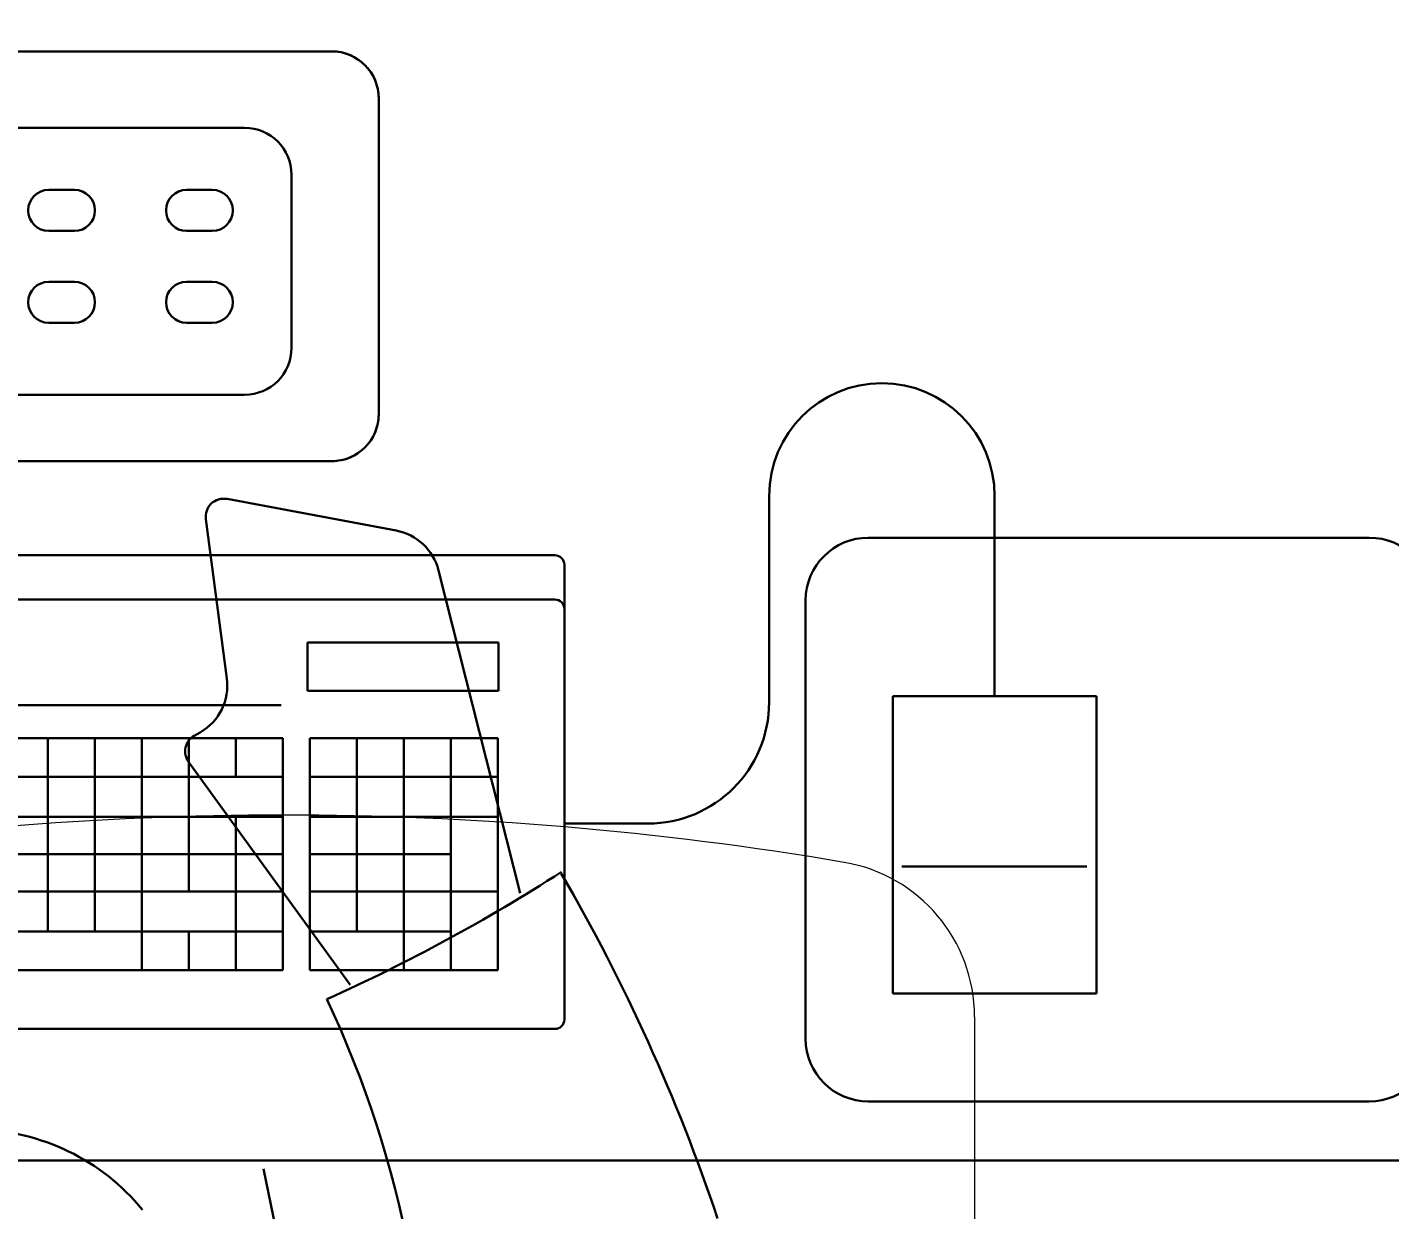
# Model space of a CAD drawing. Header units: millimetres. Extents: x 26027 to 581921, y 7230 to 233891.
# Drawn here: x 470620.4 to 471055.5, y 157114.5 to 157492.1 of the extents above; entities that cross this region are included whole.
import ezdxf
from ezdxf import colors
from ezdxf.entities.mleader import LeaderData, LeaderLine
from ezdxf.math import Vec2, Vec3

# ---------------------------------------------------------------- set-up
doc = ezdxf.new("R2010")
doc.units = ezdxf.units.MM
doc.header["$LTSCALE"] = 5
doc.linetypes.add('CACHE', pattern=[0.375, 0.25, -0.125])
doc.layers.get('0').update_dxf_attribs({"color": 252})
for name, color, linetype, lineweight in [('E-ELEC-EQPM-2', 85, 'Continuous', 30), ('GE-EQUIPMENT', 140, 'Continuous', 30), ('GE-EQUIPMENT_INSERTION', 140, 'Continuous', 30), ('GE-EQUIPMENT_LIGHT', 141, 'Continuous', 30), ('GE-EQUIPMENT_OUTLINE', 131, 'CACHE', 30), ('GE-FURNITURE', 8, 'Continuous', 30), ('Medical Equipment and Furniture', 252, 'Continuous', 0)]:
    doc.layers.add(name, color=color, linetype=linetype, lineweight=lineweight)
doc.layers.add('E-POWR', color=7, linetype='Continuous', lineweight=30, true_color=0x4e7e3e)
doc.layers.add('EXF', color=7, linetype='Continuous', lineweight=30, true_color=0x4e7e3e)
doc.styles.get("Standard").update_dxf_attribs({"font": 'calibri.ttf'})

# ---------------------------------------------------------------- blocks, each defined once
blk = doc.blocks.new('GF21018-P')
at = {"color": 0}
blk.add_line((0.22049, 0.47563), (0.22049, 0.0675), dxfattribs=at)
for centre, radius, start, end in [((-0.0001, -0.52948), 1.06948, 80.36712, 99.63288), ((0.17049, 0.47563), 0.05, 0, 80.3671)]:
    blk.add_arc(centre, radius, start, end, dxfattribs=at)
blk = doc.blocks.new('GE-EUR00134')
at = {"layer": 'GE-FURNITURE'}
for p, q in [((575.17, 152.68), (646.33, 204.27)), ((654.7, 202.47), (655.78, 200.59)), ((673.03, 192.06), (723.89, 198.78)), ((730.31, 192.01), (720.25, 138.03)), ((516.41, 180.31), (412.31, 159.21)), ((707.5, 124.45), (604.44, 98.34))]:
    blk.add_line(p, q, dxfattribs=at)
for centre, radius, start, end in [((459.24, 272.98), 69.7, 309.2544, 48.9929), ((649.71, 199.61), 5.76, 29.8295, 125.945), ((670.77, 209.19), 17.28, 209.8295, 277.5233), ((724.65, 193.06), 5.76, 349.4401, 97.5233), ((424.97, 469.45), 341.87, 266.3971, 295.2079), ((1088.63, 392.64), 567.84, 204.1709, 212.7776), ((703.26, 141.2), 17.28, 284.2185, 349.4401), ((309.03, 604.69), 600.7, 288.59591, 300.14952)]:
    blk.add_arc(centre, radius, start, end, dxfattribs=at)
blk = doc.blocks.new('GE-EUR01612')
at = {"layer": 'GE-EQUIPMENT'}
for p, q in [((171.25, -245.86), (-155.93, -245.86)), ((186.25, -361.72), (186.25, -260.86)), ((-155.93, -376.72), (171.25, -376.72)), ((-223.16, -406.78), (242.54, -406.78)), ((245.54, -409.78), (245.54, -555.05)), ((-223.16, -558.05), (242.54, -558.05))]:
    blk.add_line(p, q, dxfattribs=at)
for centre, radius, start, end in [((171.25, -260.86), 15, 0, 90), ((171.25, -361.72), 15, 270, 0), ((242.54, -409.78), 3, 0, 90), ((242.54, -555.05), 3, 270, 0)]:
    blk.add_arc(centre, radius, start, end, dxfattribs=at)
at = {"layer": 'GE-EQUIPMENT_LIGHT'}
for p, q in [((143.43, -270.26), (-63.16, -270.26)), ((158.43, -340.52), (158.43, -285.26)), ((80.89, -290.1), (89.09, -290.1)), ((124.9, -290.1), (133.1, -290.1)), ((80.89, -303.22), (89.09, -303.22)), ((124.9, -303.22), (133.1, -303.22)), ((80.89, -319.43), (89.09, -319.43)), ((124.9, -319.43), (133.1, -319.43)), ((80.89, -332.55), (89.09, -332.55)), ((124.9, -332.55), (133.1, -332.55)), ((-63.16, -355.52), (143.43, -355.52)), ((310.93, -387.85), (310.93, -453.71)), ((382.94, -451.72), (382.94, -387.85)), ((342.6, -401.17), (502.6, -401.17)), ((-223.16, -420.92), (242.54, -420.92)), ((322.6, -561.17), (322.6, -421.17)), ((163.52, -450.08), (163.52, -434.6)), ((163.52, -434.6), (224.51, -434.6)), ((224.51, -434.6), (224.51, -450.08)), ((224.51, -450.08), (163.52, -450.08)), ((350.44, -546.72), (350.44, -451.72)), ((350.44, -451.72), (415.44, -451.72)), ((415.44, -451.72), (415.44, -546.72)), ((-206.86, -454.67), (155.1, -454.67)), ((-144.41, -465.2), (155.59, -465.2)), ((80.59, -465.2), (80.59, -526.96)), ((95.59, -465.2), (95.59, -526.96)), ((110.59, -465.2), (110.59, -539.31)), ((125.59, -465.2), (125.59, -514.18)), ((140.59, -465.2), (140.59, -477.55)), ((155.59, -465.2), (155.59, -539.31)), ((164.25, -465.2), (164.25, -539.31)), ((164.25, -465.2), (224.25, -465.2)), ((179.25, -465.2), (179.25, -526.96)), ((194.25, -465.2), (194.25, -539.31)), ((209.25, -465.2), (209.25, -539.31)), ((224.25, -465.2), (224.25, -539.31)), ((-144.41, -477.55), (155.59, -477.55)), ((164.25, -477.55), (224.25, -477.55)), ((-144.41, -490.33), (155.59, -490.33)), ((140.59, -490.33), (140.59, -539.31)), ((164.25, -490.33), (224.25, -490.33)), ((272.19, -492.44), (245.54, -492.44)), ((-144.41, -502.25), (155.59, -502.25)), ((164.25, -502.25), (209.25, -502.25)), ((353.36, -506.21), (412.37, -506.21)), ((-144.41, -514.18), (155.59, -514.18)), ((164.25, -514.18), (224.25, -514.18)), ((-144.41, -526.96), (155.59, -526.96)), ((125.59, -526.96), (125.59, -539.31)), ((164.25, -526.96), (209.25, -526.96)), ((-144.41, -539.31), (155.59, -539.31)), ((164.25, -539.31), (224.25, -539.31)), ((415.44, -546.72), (350.44, -546.72)), ((502.6, -581.17), (342.6, -581.17))]:
    blk.add_line(p, q, dxfattribs=at)
for centre, radius, start, end in [((143.43, -285.26), 15, 0, 90), ((80.89, -296.66), 6.56, 90.0016, 270.0016), ((89.09, -296.66), 6.56, 270.0016, 90.0016), ((124.9, -296.66), 6.56, 90.0016, 270.0016), ((133.1, -296.66), 6.56, 270.0016, 90.0016), ((80.89, -325.99), 6.56, 90.0016, 270.0016), ((89.09, -325.99), 6.56, 270.0016, 90.0016), ((124.9, -325.99), 6.56, 90.0016, 270.0016), ((133.1, -325.99), 6.56, 270.0016, 90.0016), ((143.43, -340.52), 15, 270, 0), ((346.93, -387.85), 36.01, 0, 180), ((342.6, -421.17), 20, 90, 180), ((502.6, -421.17), 20, 0, 90), ((242.54, -423.92), 3, 0, 90), ((272.19, -453.71), 38.74, 270, 0), ((342.6, -561.17), 20, 180, 270), ((502.6, -561.17), 20, 270, 0)]:
    blk.add_arc(centre, radius, start, end, dxfattribs=at)
at = {"layer": 'GE-EQUIPMENT_OUTLINE'}
blk.add_lwpolyline([(-155.93, -245.86), (171.25, -245.86, -0.414214), (186.25, -260.86), (186.25, -361.72, -0.414214), (171.25, -376.72), (-155.93, -376.72, -0.414214), (-170.93, -361.72), (-170.93, -260.86, -0.414214), (-155.93, -245.86, 14.099366)], format="xyb", dxfattribs=at)
at = {"layer": 'GE-FURNITURE'}
blk.add_lwpolyline([(-609.85, 0), (608.73, 0), (608.73, -600), (-609.85, -600)], close=True, dxfattribs=at)
at = {"layer": 'GE-EQUIPMENT_INSERTION', "rotation": 90}
blk.add_blockref('GE-EUR00134', (329.82, -1119.11), dxfattribs=at)

msp = doc.modelspace()

# ---------------------------------------------------------------- linework, layer by layer
at = {"layer": 'Medical Equipment and Furniture', "lineweight": 20}
msp.add_line((469808.08, 157130.27, 2.36), (471363.55, 157130.27, 2.36), dxfattribs=at)

# ---------------------------------------------------------------- block references
at = {"layer": 'Medical Equipment and Furniture', "extrusion": (-8.74706e-06, -2.27027e-05, 1), "xscale": 1000.000000000002, "yscale": 1000.000000000002, "zscale": 1000.000000000002, "rotation": 359.9971679684405}
msp.add_blockref('GF21018-P', (470702.4, 156700.52, -5.33), dxfattribs=at)

# ---------------------------------------------------------------- next in the draw order: block references
at = {"layer": 'GE-EQUIPMENT_INSERTION'}
msp.add_blockref('GE-EUR01612', (470546.39, 157730.27, 2.36), dxfattribs=at)

# ---------------------------------------------------------------- next in the draw order: hatches: boundary and pattern name
at = {"layer": 'E-ELEC-EQPM-2'}
h = msp.add_hatch(dxfattribs=at)
h.set_pattern_fill('CROSS', color=85, scale=10)
h.set_pattern_definition([(0, (368880, 104830), (63.5, 63.5), [31.75, -95.25]), (90, (368895.875, 104814.125), (-63.5, 63.5), [31.75, -95.25])])
edge = h.paths.add_edge_path()
edge.add_line((457685.58, 145694.32), (457685.58, 152806.09))
edge.add_line((457685.58, 152806.09), (462487.44, 152806.09))
edge.add_line((462487.44, 152806.09), (462487.44, 145900.86))
edge.add_line((462487.44, 145900.86), (462587.44, 145901.08))
edge.add_line((462587.44, 145901.08), (462587.44, 152806.09))
edge.add_line((462587.44, 152806.09), (464555.85, 152806.09))
edge.add_line((464555.85, 152806.09), (469284.36, 152806.09))
edge.add_line((469284.36, 152806.09), (471903.68, 152806.09))
edge.add_line((471903.68, 152806.09), (471903.68, 142653.21))
edge.add_line((471903.68, 142653.21), (478231.4, 142645.85))
edge.add_line((478231.4, 142645.85), (478231.4, 142845.16))
edge.add_line((478231.4, 142845.16), (472503.68, 142845.16))
edge.add_line((472503.68, 142845.16), (472503.68, 157839.95))
edge.add_line((472503.68, 157839.95), (472503.99, 159009.18))
edge.add_line((472503.99, 159009.18), (479768.57, 159009.18))
edge.add_line((479768.57, 159009.18), (479768.57, 159109.18))
edge.add_line((479768.57, 159109.18), (472503.68, 159109.18))
edge.add_line((472503.68, 159109.18), (472503.68, 169315.57))
edge.add_line((472503.68, 169315.57), (478921.1, 169315.57))
edge.add_line((478921.1, 169315.57), (484286.41, 169315.57))
edge.add_line((484286.41, 169315.57), (484286.41, 166351.21))
edge.add_line((484286.41, 166351.21), (484486.41, 166351.21))
edge.add_line((484486.41, 166351.21), (484486.41, 169515.57))
edge.add_line((484486.41, 169515.57), (479083.84, 169515.57))
edge.add_line((479083.84, 169515.57), (479083.84, 190946.93))
edge.add_line((479083.84, 190946.93), (479083.84, 191341.64))
edge.add_line((479083.84, 191341.64), (478883.84, 191341.64))
edge.add_line((478883.84, 191341.64), (478883.84, 195124.29))
edge.add_line((478883.84, 195124.29), (477262.37, 195124.29))
edge.add_line((477262.37, 195124.29), (477262.37, 205421.18))
edge.add_line((477262.37, 205421.18), (474368.03, 205421.18))
edge.add_line((474368.03, 205421.18), (469356.92, 205421.18))
edge.add_line((469356.92, 205421.18), (469256.92, 205421.18))
edge.add_line((469256.92, 205421.18), (469256.92, 204391.28))
edge.add_line((469256.92, 204391.28), (469856.92, 204391.28))
edge.add_line((469856.92, 204391.28), (469856.92, 204821.18))
edge.add_line((469856.92, 204821.18), (471179.26, 204821.18))
edge.add_line((471179.26, 204821.18), (471179.26, 204391.28))
edge.add_line((471179.26, 204391.28), (471779.26, 204391.28))
edge.add_line((471779.26, 204391.28), (471779.26, 204821.18))
edge.add_line((471779.26, 204821.18), (476662.37, 204821.18))
edge.add_line((476662.37, 204821.18), (476662.37, 194457.56))
edge.add_line((476662.37, 194457.56), (478283.84, 194457.56))
edge.add_line((478283.84, 194457.56), (478283.84, 169915.57))
edge.add_line((478283.84, 169915.57), (471903.68, 169915.57))
edge.add_line((471903.68, 169915.57), (471903.68, 159211.95))
edge.add_line((471903.68, 159211.95), (470513.73, 159211.95))
edge.add_line((470513.73, 159211.95), (470513.73, 159111.95))
edge.add_line((470513.73, 159111.95), (471903.68, 159111.95))
edge.add_line((471903.68, 159111.95), (471903.68, 153006.09))
edge.add_line((471903.68, 153006.09), (462587.44, 153006.09))
edge.add_line((462587.44, 153006.09), (462487.44, 152906.09))
edge.add_line((462487.44, 152906.09), (457585.58, 152906.09))
edge.add_line((457585.58, 152906.09), (457585.58, 145694.32))
at = {"layer": 'EXF'}
h = msp.add_hatch(dxfattribs=at)
h.set_pattern_fill('CROSS', color=256, scale=10)
edge = h.paths.add_edge_path()
edge.add_line((464555.85, 152806.09), (469284.36, 152806.09))
edge.add_line((469284.36, 152806.09), (471903.68, 152806.09))
edge.add_line((471903.68, 152806.09), (471903.68, 142653.21))
edge.add_line((471903.68, 142653.21), (478231.4, 142645.85))
edge.add_line((478231.4, 142645.85), (478231.4, 142845.16))
edge.add_line((478231.4, 142845.16), (472503.68, 142845.16))
edge.add_line((472503.68, 142845.16), (472503.68, 157839.95))
edge.add_line((472503.68, 157839.95), (472503.99, 159009.18))
edge.add_line((472503.99, 159009.18), (479768.57, 159009.18))
edge.add_line((479768.57, 159009.18), (479768.57, 159109.18))
edge.add_line((479768.57, 159109.18), (472503.68, 159109.18))
edge.add_line((472503.68, 159109.18), (472503.68, 169315.57))
edge.add_line((472503.68, 169315.57), (478921.1, 169315.57))
edge.add_line((478921.1, 169315.57), (484286.41, 169315.57))
edge.add_line((484286.41, 169315.57), (484286.41, 166351.21))
edge.add_line((484286.41, 166351.21), (484486.41, 166351.21))
edge.add_line((484486.41, 166351.21), (484486.41, 169515.57))
edge.add_line((484486.41, 169515.57), (479083.84, 169515.57))
edge.add_line((479083.84, 169515.57), (479083.84, 190946.93))
edge.add_line((479083.84, 190946.93), (479083.84, 191341.64))
edge.add_line((479083.84, 191341.64), (478883.84, 191341.64))
edge.add_line((478883.84, 191341.64), (478883.84, 195124.29))
edge.add_line((478883.84, 195124.29), (477262.37, 195124.29))
edge.add_line((477262.37, 195124.29), (477262.37, 205421.18))
edge.add_line((477262.37, 205421.18), (474368.03, 205421.18))
edge.add_line((474368.03, 205421.18), (469356.92, 205421.18))
edge.add_line((469356.92, 205421.18), (469256.92, 205421.18))
edge.add_line((469256.92, 205421.18), (469256.92, 204391.28))
edge.add_line((469256.92, 204391.28), (469856.92, 204391.28))
edge.add_line((469856.92, 204391.28), (469856.92, 204821.18))
edge.add_line((469856.92, 204821.18), (471179.26, 204821.18))
edge.add_line((471179.26, 204821.18), (471179.26, 204391.28))
edge.add_line((471179.26, 204391.28), (471779.26, 204391.28))
edge.add_line((471779.26, 204391.28), (471779.26, 204821.18))
edge.add_line((471779.26, 204821.18), (476662.37, 204821.18))
edge.add_line((476662.37, 204821.18), (476662.37, 194457.56))
edge.add_line((476662.37, 194457.56), (478283.84, 194457.56))
edge.add_line((478283.84, 194457.56), (478283.84, 169915.57))
edge.add_line((478283.84, 169915.57), (471903.68, 169915.57))
edge.add_line((471903.68, 169915.57), (471903.68, 159211.95))
edge.add_line((471903.68, 159211.95), (470513.73, 159211.95))
edge.add_line((470513.73, 159211.95), (470513.73, 159111.95))
edge.add_line((470513.73, 159111.95), (471903.68, 159111.95))
edge.add_line((471903.68, 159111.95), (471903.68, 153006.09))
edge.add_line((471903.68, 153006.09), (462587.44, 153006.09))

# ---------------------------------------------------------------- next in the draw order: leaders
at = {"layer": 'E-POWR'}
ml = msp.add_multileader_mtext('Standard', dxfattribs=at)
ml.set_content('SYSTEM EMERGENCY OFF (SEO1) CONNECTED BY 3X1.5MM2 CABLE PLACED 1.50M ABOVE FLOOR', color=256)
ml.set_leader_properties()
ml.build(insert=Vec2(0, 0))
ml.multileader.update_dxf_attribs({"text_right_attachment_type": 6, "dogleg_length": 200, "arrow_head_size": 100})
ctx = ml.context
ctx.base_point, ctx.char_height, ctx.arrow_head_size, ctx.landing_gap_size, ctx.plane_origin = Vec3(470050.16, 158609.37, 2.36), 100, 100, 100, Vec3(475682.84, 156480.07, 2.36)
ctx.right_attachment = 6
notes = []
notes.append((ctx, [(0, (1, 1, 0), (469850.16, 158609.37, 2.36), (1, 0), 200, [(0, [(469952.02, 157468.33, 2.36)], 0, [])])]))
ctx.mtext.insert, ctx.mtext.width, ctx.mtext.defined_height, ctx.mtext.flow_direction = Vec3(470150.16, 158660.1, 2.36), 1716.6031, 299.4, 5
for ctx, leaders in notes:
    for number, flags, end, landing, length, lines in leaders:
        leader = LeaderData()
        leader.index, (leader.has_last_leader_line, leader.has_dogleg_vector, leader.attachment_direction) = number, flags
        leader.last_leader_point, leader.dogleg_vector, leader.dogleg_length = Vec3(end), Vec3(landing), length
        for number, points, colour, breaks in lines:
            line = LeaderLine()
            line.index, line.vertices, line.color, line.breaks = number, Vec3.list(points), colors.encode_raw_color(colour), breaks
            leader.lines.append(line)
        ctx.leaders.append(leader)

doc.saveas('drawing.dxf')
